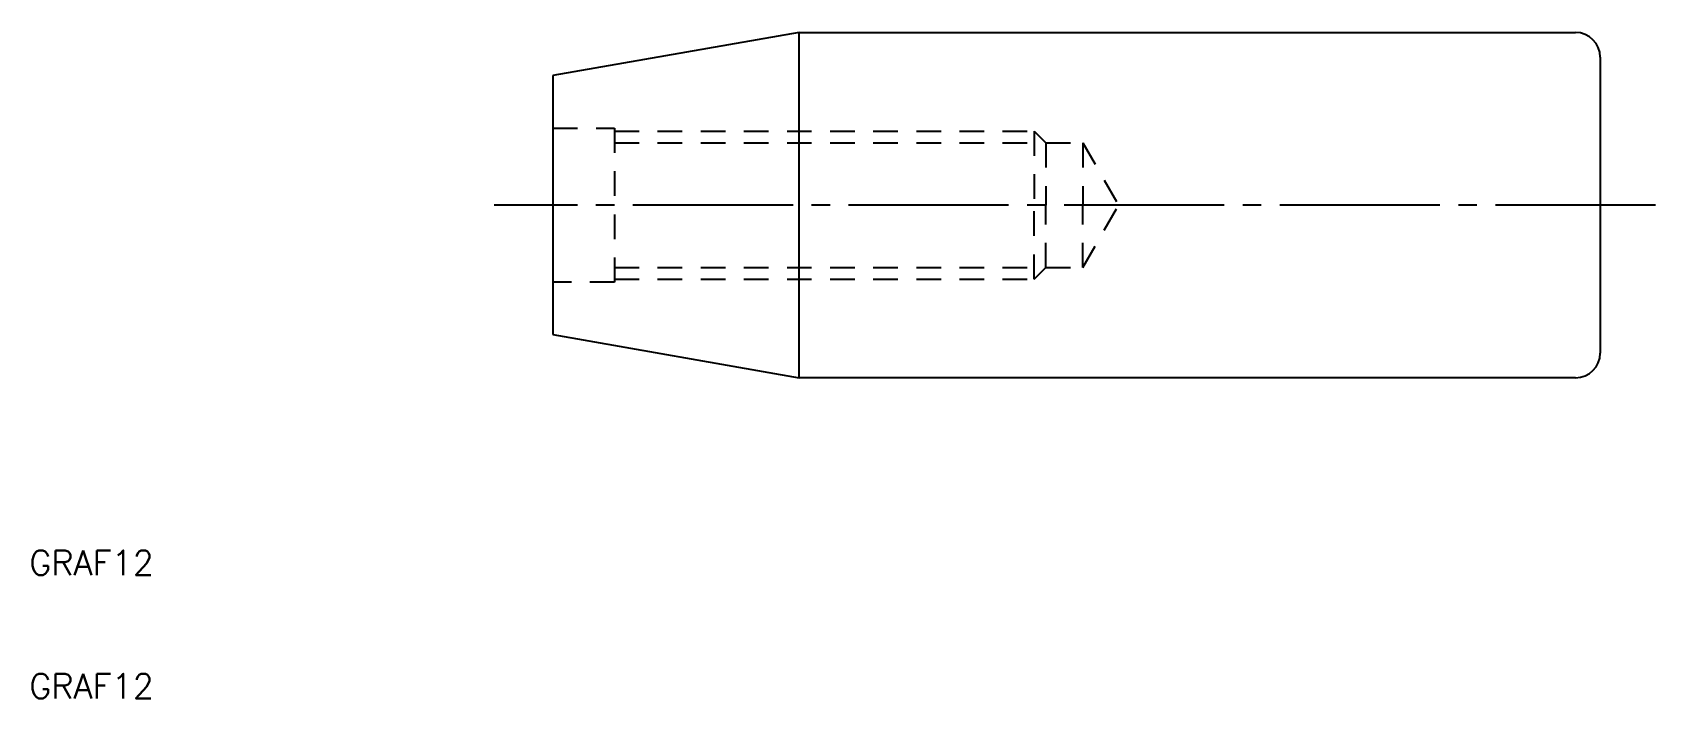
# Model space of a CAD drawing. Extents: x 155 to 287, y 248 to 302.
import ezdxf

# ---------------------------------------------------------------- set-up
doc = ezdxf.new("R2010")
doc.units = 0
doc.linetypes.add('CENTER', pattern=[17.5, 13, -1.5, 1.5, -1.5])
doc.linetypes.add('DASHED', pattern=[3.5, 2, -1.5])
doc.layers.get('0').update_dxf_attribs({"linetype": 'CONTINUOUS'})
doc.layers.add('CENTER', color=1, linetype='CENTER')
doc.styles.get("Standard").update_dxf_attribs({"font": 'txt.shx', "bigfont": '@extfont2.shx'})

msp = doc.modelspace()

# ---------------------------------------------------------------- linework, layer by layer
at = {"color": 7, "linetype": 'CONTINUOUS'}
for p, q in [((217.39, 301.87), (197.39, 298.37)), ((217.39, 301.87), (280.39, 301.87)), ((217.39, 273.87), (217.39, 301.87)), ((282.39, 299.87), (282.39, 275.87)), ((197.39, 298.37), (197.39, 277.37)), ((197.39, 277.37), (217.39, 273.87)), ((280.39, 273.87), (217.39, 273.87))]:
    msp.add_line(p, q, dxfattribs=at)
at = {"color": 3, "linetype": 'DASHED'}
for p, q in [((197.39, 294.12), (202.39, 294.12)), ((202.39, 294.12), (202.39, 281.62)), ((202.39, 293.87), (236.45, 293.87)), ((236.45, 293.87), (237.39, 292.92)), ((236.45, 293.87), (236.45, 287.87)), ((202.39, 292.92), (240.39, 292.92)), ((237.39, 292.92), (237.39, 287.87)), ((240.39, 292.92), (243.31, 287.87)), ((240.39, 292.92), (240.39, 287.87)), ((236.45, 281.87), (236.45, 287.87)), ((237.39, 282.81), (237.39, 287.87)), ((240.39, 282.81), (243.31, 287.87)), ((240.39, 282.81), (240.39, 287.87)), ((202.39, 282.81), (240.39, 282.81)), ((236.45, 281.87), (237.39, 282.81)), ((202.39, 281.62), (197.39, 281.62)), ((202.39, 281.87), (236.45, 281.87))]:
    msp.add_line(p, q, dxfattribs=at)
at = {"color": 7, "linetype": 'CONTINUOUS'}
for centre, start, end in [((280.39, 299.87), 0, 90), ((280.39, 275.87), 270, 0)]:
    msp.add_arc(centre, 2, start, end, dxfattribs=at)
at = {"layer": 'CENTER', "color": 1, "linetype": 'CENTER'}
msp.add_line((286.88, 287.87), (192.61, 287.87), dxfattribs=at)

# ---------------------------------------------------------------- texts
at = {"color": 7, "linetype": 'CONTINUOUS'}
for p in [(154.89, 257.87), (154.89, 247.87)]:
    msp.add_text('GRAF12', height=2, dxfattribs=at).set_placement(p)

doc.saveas('drawing.dxf')
